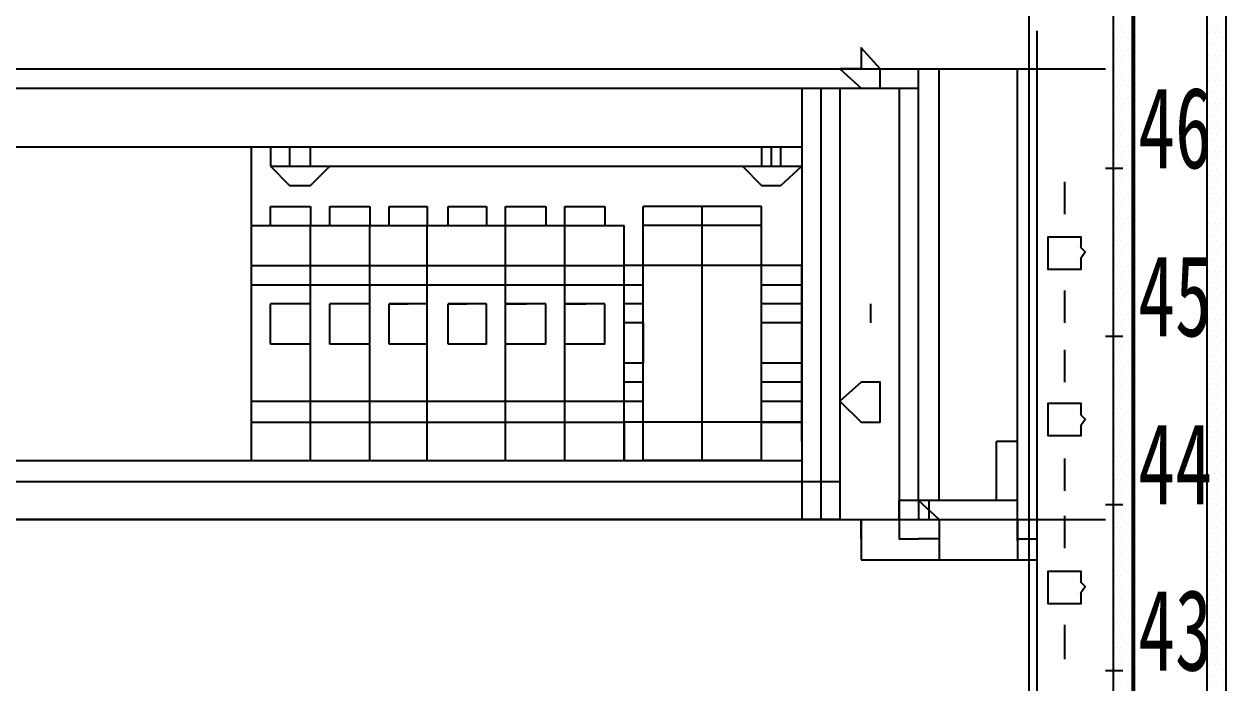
# Model space of a CAD drawing. Header units: metres. Extents: x 17 to 1264, y 17 to 859.
# Drawn here: x 403.9 to 494.5, y 673.7 to 723.4 of the extents above; entities that cross this region are included whole.
import ezdxf

# ---------------------------------------------------------------- set-up
doc = ezdxf.new("R2010")
doc.units = ezdxf.units.M
for name, color, linetype in [('LINES', 7, 'Continuous'), ('POLYLINES', 4, 'Continuous'), ('RECTS', 7, 'Continuous'), ('TEXTS', 3, 'Continuous')]:
    doc.layers.add(name, color=color, linetype=linetype)

msp = doc.modelspace()

# ---------------------------------------------------------------- linework, layer by layer
at = {"layer": 'LINES'}
for p, q in [((479.66, 144.86), (479.66, 740.16)), ((486.14, 723.17), (486.14, 723.17)), ((486.57, 723.17), (486.57, 723.17)), ((487.15, 723.17), (487.15, 723.17)), ((493.34, 723.17), (493.34, 723.17)), ((493.77, 723.17), (493.77, 723.17)), ((494.35, 723.17), (494.35, 723.17)), ((486.14, 722.3), (486.14, 722.3)), ((486.43, 722.74), (486.43, 722.74)), ((486.57, 722.3), (486.57, 722.3)), ((486.86, 722.74), (486.86, 722.74)), ((487.15, 722.3), (487.15, 722.3)), ((487.29, 722.74), (487.29, 722.74)), ((493.19, 722.74), (493.19, 722.74)), ((493.34, 722.3), (493.34, 722.3)), ((493.63, 722.74), (493.63, 722.74)), ((493.77, 722.3), (493.77, 722.3)), ((494.06, 722.74), (494.06, 722.74)), ((494.35, 722.3), (494.35, 722.3)), ((486.14, 721.44), (486.14, 721.44)), ((486.43, 721.87), (486.43, 721.87)), ((486.43, 721.01), (486.43, 721.01)), ((486.57, 721.44), (486.57, 721.44)), ((486.86, 721.87), (486.86, 721.87)), ((486.86, 721.01), (486.86, 721.01)), ((487.15, 721.44), (487.15, 721.44)), ((487.29, 721.87), (487.29, 721.87)), ((487.29, 721.01), (487.29, 721.01)), ((493.19, 721.87), (493.19, 721.87)), ((493.19, 721.01), (493.19, 721.01)), ((493.34, 721.44), (493.34, 721.44)), ((493.63, 721.87), (493.63, 721.87)), ((493.63, 721.01), (493.63, 721.01)), ((493.77, 721.44), (493.77, 721.44)), ((494.06, 721.87), (494.06, 721.87)), ((494.06, 721.01), (494.06, 721.01)), ((494.35, 721.44), (494.35, 721.44)), ((486.14, 720.58), (486.14, 720.58)), ((486.57, 720.58), (486.57, 720.58)), ((487.15, 720.58), (487.15, 720.58)), ((493.34, 720.58), (493.34, 720.58)), ((493.77, 720.58), (493.77, 720.58)), ((494.35, 720.58), (494.35, 720.58)), ((333.35, 720), (485.42, 720)), ((333.64, 720), (484.7, 720)), ((471.31, 687.46), (471.31, 720)), ((472.89, 687.46), (472.89, 720)), ((478.79, 684.43), (478.79, 720)), ((486.14, 719.57), (486.14, 719.57)), ((486.43, 720), (486.43, 720)), ((486.57, 719.57), (486.57, 719.57)), ((486.86, 720), (486.86, 720)), ((487.15, 719.57), (487.15, 719.57)), ((487.29, 720), (487.29, 720)), ((493.19, 720), (493.19, 720)), ((493.34, 719.57), (493.34, 719.57)), ((493.63, 720), (493.63, 720)), ((493.77, 719.57), (493.77, 719.57)), ((494.06, 720), (494.06, 720)), ((494.35, 719.57), (494.35, 719.57)), ((347.03, 718.56), (469.87, 718.56)), ((348.47, 718.56), (469.87, 718.56)), ((462.52, 718.56), (462.52, 686.02)), ((463.96, 718.56), (463.96, 686.02)), ((465.4, 718.56), (471.31, 718.56)), ((465.4, 718.56), (465.4, 686.02)), ((469.87, 718.56), (469.87, 686.02)), ((486.14, 718.7), (486.14, 718.7)), ((486.43, 719.14), (486.43, 719.14)), ((486.43, 718.27), (486.43, 718.27)), ((486.57, 718.7), (486.57, 718.7)), ((486.86, 719.14), (486.86, 719.14)), ((486.86, 718.27), (486.86, 718.27)), ((487.15, 718.7), (487.15, 718.7)), ((487.29, 719.14), (487.29, 719.14)), ((487.29, 718.27), (487.29, 718.27)), ((493.19, 719.14), (493.19, 719.14)), ((493.19, 718.27), (493.19, 718.27)), ((493.34, 718.7), (493.34, 718.7)), ((493.63, 719.14), (493.63, 719.14)), ((493.63, 718.27), (493.63, 718.27)), ((493.77, 718.7), (493.77, 718.7)), ((494.06, 719.14), (494.06, 719.14)), ((494.06, 718.27), (494.06, 718.27)), ((494.35, 718.7), (494.35, 718.7)), ((486.14, 717.84), (486.14, 717.84)), ((486.43, 717.41), (486.43, 717.41)), ((486.57, 717.84), (486.57, 717.84)), ((486.86, 717.41), (486.86, 717.41)), ((487.15, 717.84), (487.15, 717.84)), ((487.29, 717.41), (487.29, 717.41)), ((493.19, 717.41), (493.19, 717.41)), ((493.34, 717.84), (493.34, 717.84)), ((493.63, 717.41), (493.63, 717.41)), ((493.77, 717.84), (493.77, 717.84)), ((494.06, 717.41), (494.06, 717.41)), ((494.35, 717.84), (494.35, 717.84)), ((486.14, 716.98), (486.14, 716.98)), ((486.57, 716.98), (486.57, 716.98)), ((487.15, 716.98), (487.15, 716.98)), ((493.34, 716.98), (493.34, 716.98)), ((493.77, 716.98), (493.77, 716.98)), ((494.35, 716.98), (494.35, 716.98)), ((486.14, 715.97), (486.14, 715.97)), ((486.43, 716.4), (486.43, 716.4)), ((486.57, 715.97), (486.57, 715.97)), ((486.86, 716.4), (486.86, 716.4)), ((487.15, 715.97), (487.15, 715.97)), ((487.29, 716.4), (487.29, 716.4)), ((493.19, 716.4), (493.19, 716.4)), ((493.34, 715.97), (493.34, 715.97)), ((493.63, 716.4), (493.63, 716.4)), ((493.77, 715.97), (493.77, 715.97)), ((494.06, 716.4), (494.06, 716.4)), ((494.35, 715.97), (494.35, 715.97)), ((486.14, 715.1), (486.14, 715.1)), ((486.43, 715.54), (486.43, 715.54)), ((486.43, 714.67), (486.43, 714.67)), ((486.57, 715.1), (486.57, 715.1)), ((486.86, 715.54), (486.86, 715.54)), ((486.86, 714.67), (486.86, 714.67)), ((487.15, 715.1), (487.15, 715.1)), ((487.29, 715.54), (487.29, 715.54)), ((487.29, 714.67), (487.29, 714.67)), ((493.19, 715.54), (493.19, 715.54)), ((493.19, 714.67), (493.19, 714.67)), ((493.34, 715.1), (493.34, 715.1)), ((493.63, 715.54), (493.63, 715.54)), ((493.63, 714.67), (493.63, 714.67)), ((493.77, 715.1), (493.77, 715.1)), ((494.06, 715.54), (494.06, 715.54)), ((494.06, 714.67), (494.06, 714.67)), ((494.35, 715.1), (494.35, 715.1)), ((462.52, 714.1), (352.94, 714.1)), ((421.05, 690.48), (421.05, 714.1)), ((422.49, 714.1), (422.49, 712.66)), ((460.22, 714.1), (460.22, 712.66)), ((462.52, 714.1), (462.52, 712.66)), ((486.14, 714.24), (486.14, 714.24)), ((486.43, 713.81), (486.43, 713.81)), ((486.57, 714.24), (486.57, 714.24)), ((486.86, 713.81), (486.86, 713.81)), ((487.15, 714.24), (487.15, 714.24)), ((487.29, 713.81), (487.29, 713.81)), ((493.19, 713.81), (493.19, 713.81)), ((493.34, 714.24), (493.34, 714.24)), ((493.63, 713.81), (493.63, 713.81)), ((493.77, 714.24), (493.77, 714.24)), ((494.06, 713.81), (494.06, 713.81)), ((494.35, 714.24), (494.35, 714.24)), ((486.14, 713.38), (486.14, 713.38)), ((486.57, 713.38), (486.57, 713.38)), ((487.15, 713.38), (487.15, 713.38)), ((493.34, 713.38), (493.34, 713.38)), ((493.77, 713.38), (493.77, 713.38)), ((494.35, 713.38), (494.35, 713.38)), ((422.49, 712.66), (462.52, 712.66)), ((485.42, 712.51), (486.71, 712.51)), ((486.14, 712.37), (486.14, 712.37)), ((486.43, 712.8), (486.43, 712.8)), ((486.43, 711.94), (486.43, 711.94)), ((486.57, 712.37), (486.57, 712.37)), ((486.86, 712.8), (486.86, 712.8)), ((486.86, 711.94), (486.86, 711.94)), ((487.15, 712.37), (487.15, 712.37)), ((487.29, 712.8), (487.29, 712.8)), ((487.29, 711.94), (487.29, 711.94)), ((493.19, 712.8), (493.19, 712.8)), ((493.19, 711.94), (493.19, 711.94)), ((493.34, 712.37), (493.34, 712.37)), ((493.63, 712.8), (493.63, 712.8)), ((493.63, 711.94), (493.63, 711.94)), ((493.77, 712.37), (493.77, 712.37)), ((494.06, 712.8), (494.06, 712.8)), ((494.06, 711.94), (494.06, 711.94)), ((494.35, 712.37), (494.35, 712.37)), ((482.32, 711.5), (482.32, 709.06)), ((486.14, 711.5), (486.14, 711.5)), ((486.43, 711.07), (486.43, 711.07)), ((486.57, 711.5), (486.57, 711.5)), ((486.86, 711.07), (486.86, 711.07)), ((487.15, 711.5), (487.15, 711.5)), ((487.29, 711.07), (487.29, 711.07)), ((493.19, 711.07), (493.19, 711.07)), ((493.34, 711.5), (493.34, 711.5)), ((493.63, 711.07), (493.63, 711.07)), ((493.77, 711.5), (493.77, 711.5)), ((494.06, 711.07), (494.06, 711.07)), ((494.35, 711.5), (494.35, 711.5)), ((486.14, 710.64), (486.14, 710.64)), ((486.43, 710.21), (486.43, 710.21)), ((486.57, 710.64), (486.57, 710.64)), ((486.86, 710.21), (486.86, 710.21)), ((487.15, 710.64), (487.15, 710.64)), ((487.29, 710.21), (487.29, 710.21)), ((493.19, 710.21), (493.19, 710.21)), ((493.34, 710.64), (493.34, 710.64)), ((493.63, 710.21), (493.63, 710.21)), ((493.77, 710.64), (493.77, 710.64)), ((494.06, 710.21), (494.06, 710.21)), ((494.35, 710.64), (494.35, 710.64)), ((422.49, 709.63), (425.51, 709.63)), ((422.49, 709.63), (422.49, 709.63)), ((422.49, 708.19), (422.49, 709.63)), ((425.51, 709.63), (425.51, 709.63)), ((425.51, 709.63), (425.51, 708.19)), ((426.95, 709.63), (429.98, 709.63)), ((426.95, 709.63), (426.95, 709.63)), ((426.95, 708.19), (426.95, 709.63)), ((429.98, 709.63), (429.98, 709.63)), ((429.98, 709.63), (429.98, 708.19)), ((431.42, 709.63), (431.42, 709.63)), ((431.42, 708.19), (431.42, 709.63)), ((431.42, 709.63), (434.3, 709.63)), ((434.3, 709.63), (434.3, 709.63)), ((434.3, 709.63), (434.3, 708.19)), ((435.88, 709.63), (435.88, 709.63)), ((435.88, 708.19), (435.88, 709.63)), ((435.88, 709.63), (438.76, 709.63)), ((438.76, 709.63), (438.76, 709.63)), ((438.76, 709.63), (438.76, 708.19)), ((440.2, 709.63), (443.23, 709.63)), ((440.2, 709.63), (440.2, 709.63)), ((440.2, 708.19), (440.2, 709.63)), ((443.23, 709.63), (443.23, 709.63)), ((443.23, 709.63), (443.23, 708.19)), ((444.67, 709.63), (444.67, 709.63)), ((444.67, 708.19), (444.67, 709.63)), ((444.67, 709.63), (447.69, 709.63)), ((447.69, 709.63), (447.69, 709.63)), ((447.69, 709.63), (447.69, 708.19)), ((459.5, 709.63), (450.57, 709.63)), ((450.57, 690.48), (450.57, 709.63)), ((455.03, 690.48), (455.03, 709.63)), ((459.5, 690.48), (459.5, 709.63)), ((486.14, 709.78), (486.14, 709.78)), ((486.57, 709.78), (486.57, 709.78)), ((487.15, 709.78), (487.15, 709.78)), ((493.34, 709.78), (493.34, 709.78)), ((493.77, 709.78), (493.77, 709.78)), ((494.35, 709.78), (494.35, 709.78)), ((486.14, 708.77), (486.14, 708.77)), ((486.43, 709.2), (486.43, 709.2)), ((486.43, 708.34), (486.43, 708.34)), ((486.57, 708.77), (486.57, 708.77)), ((486.86, 709.2), (486.86, 709.2)), ((486.86, 708.34), (486.86, 708.34)), ((487.15, 708.77), (487.15, 708.77)), ((487.29, 709.2), (487.29, 709.2)), ((487.29, 708.34), (487.29, 708.34)), ((493.19, 709.2), (493.19, 709.2)), ((493.19, 708.34), (493.19, 708.34)), ((493.34, 708.77), (493.34, 708.77)), ((493.63, 709.2), (493.63, 709.2)), ((493.63, 708.34), (493.63, 708.34)), ((493.77, 708.77), (493.77, 708.77)), ((494.06, 709.2), (494.06, 709.2)), ((494.06, 708.34), (494.06, 708.34)), ((494.35, 708.77), (494.35, 708.77)), ((421.05, 708.19), (449.13, 708.19)), ((425.51, 690.48), (425.51, 708.19)), ((429.98, 690.48), (429.98, 708.19)), ((434.3, 690.48), (434.3, 708.19)), ((440.2, 690.48), (440.2, 708.19)), ((444.67, 690.48), (444.67, 708.19)), ((449.13, 690.48), (449.13, 708.19)), ((459.5, 708.19), (450.57, 708.19)), ((486.14, 707.9), (486.14, 707.9)), ((486.43, 707.47), (486.43, 707.47)), ((486.57, 707.9), (486.57, 707.9)), ((486.86, 707.47), (486.86, 707.47)), ((487.15, 707.9), (487.15, 707.9)), ((487.29, 707.47), (487.29, 707.47)), ((493.19, 707.47), (493.19, 707.47)), ((493.34, 707.9), (493.34, 707.9)), ((493.63, 707.47), (493.63, 707.47)), ((493.77, 707.9), (493.77, 707.9)), ((494.06, 707.47), (494.06, 707.47)), ((494.35, 707.9), (494.35, 707.9)), ((486.14, 707.04), (486.14, 707.04)), ((486.43, 706.61), (486.43, 706.61)), ((486.57, 707.04), (486.57, 707.04)), ((486.86, 706.61), (486.86, 706.61)), ((487.15, 707.04), (487.15, 707.04)), ((487.29, 706.61), (487.29, 706.61)), ((493.19, 706.61), (493.19, 706.61)), ((493.34, 707.04), (493.34, 707.04)), ((493.63, 706.61), (493.63, 706.61)), ((493.77, 707.04), (493.77, 707.04)), ((494.06, 706.61), (494.06, 706.61)), ((494.35, 707.04), (494.35, 707.04)), ((486.14, 706.18), (486.14, 706.18)), ((486.43, 705.6), (486.43, 705.6)), ((486.57, 706.18), (486.57, 706.18)), ((486.86, 705.6), (486.86, 705.6)), ((487.15, 706.18), (487.15, 706.18)), ((487.29, 705.6), (487.29, 705.6)), ((493.19, 705.6), (493.19, 705.6)), ((493.34, 706.18), (493.34, 706.18)), ((493.63, 705.6), (493.63, 705.6)), ((493.77, 706.18), (493.77, 706.18)), ((494.06, 705.6), (494.06, 705.6)), ((494.35, 706.18), (494.35, 706.18)), ((421.05, 705.17), (449.13, 705.17)), ((450.57, 705.17), (449.13, 705.17)), ((459.5, 705.17), (450.57, 705.17)), ((462.52, 705.17), (459.5, 705.17)), ((462.52, 693.36), (462.52, 705.17)), ((486.14, 705.17), (486.14, 705.17)), ((486.43, 704.74), (486.43, 704.74)), ((486.57, 705.17), (486.57, 705.17)), ((486.86, 704.74), (486.86, 704.74)), ((487.15, 705.17), (487.15, 705.17)), ((487.29, 704.74), (487.29, 704.74)), ((493.19, 704.74), (493.19, 704.74)), ((493.34, 705.17), (493.34, 705.17)), ((493.63, 704.74), (493.63, 704.74)), ((493.77, 705.17), (493.77, 705.17)), ((494.06, 704.74), (494.06, 704.74)), ((494.35, 705.17), (494.35, 705.17)), ((486.14, 704.3), (486.14, 704.3)), ((486.43, 703.87), (486.43, 703.87)), ((486.57, 704.3), (486.57, 704.3)), ((486.86, 703.87), (486.86, 703.87)), ((487.15, 704.3), (487.15, 704.3)), ((487.29, 703.87), (487.29, 703.87)), ((493.19, 703.87), (493.19, 703.87)), ((493.34, 704.3), (493.34, 704.3)), ((493.63, 703.87), (493.63, 703.87)), ((493.77, 704.3), (493.77, 704.3)), ((494.06, 703.87), (494.06, 703.87)), ((494.35, 704.3), (494.35, 704.3)), ((421.05, 703.73), (449.13, 703.73)), ((449.13, 703.73), (450.57, 703.73)), ((459.5, 703.73), (462.52, 703.73)), ((462.52, 703.73), (462.52, 703.73)), ((478.79, 688.9), (478.79, 703.73)), ((478.79, 703.73), (478.79, 703.73)), ((482.32, 703.3), (482.32, 700.85)), ((486.14, 703.44), (486.14, 703.44)), ((486.43, 703.01), (486.43, 703.01)), ((486.57, 703.44), (486.57, 703.44)), ((486.86, 703.01), (486.86, 703.01)), ((487.15, 703.44), (487.15, 703.44)), ((487.29, 703.01), (487.29, 703.01)), ((493.19, 703.01), (493.19, 703.01)), ((493.34, 703.44), (493.34, 703.44)), ((493.63, 703.01), (493.63, 703.01)), ((493.77, 703.44), (493.77, 703.44)), ((494.06, 703.01), (494.06, 703.01)), ((494.35, 703.44), (494.35, 703.44)), ((425.51, 702.29), (422.49, 702.29)), ((423.93, 702.29), (422.49, 702.29)), ((422.49, 702.29), (422.49, 702.29)), ((422.49, 699.26), (422.49, 702.29)), ((423.93, 702.29), (423.93, 702.29)), ((425.51, 702.29), (423.93, 702.29)), ((425.51, 699.26), (425.51, 702.29)), ((425.51, 702.29), (425.51, 702.29)), ((426.95, 702.29), (426.95, 702.29)), ((426.95, 699.26), (426.95, 702.29)), ((429.98, 702.29), (426.95, 702.29)), ((428.39, 702.29), (426.95, 702.29)), ((428.39, 702.29), (428.39, 702.29)), ((429.98, 702.29), (428.39, 702.29)), ((429.98, 702.29), (429.98, 702.29)), ((429.98, 699.26), (429.98, 702.29)), ((431.42, 702.29), (432.86, 702.29)), ((431.42, 699.26), (431.42, 702.29)), ((431.42, 702.29), (431.42, 702.29)), ((434.3, 702.29), (431.42, 702.29)), ((432.86, 702.29), (432.86, 702.29)), ((434.3, 702.29), (432.86, 702.29)), ((434.3, 699.26), (434.3, 702.29)), ((434.3, 702.29), (434.3, 702.29)), ((435.88, 702.29), (435.88, 702.29)), ((435.88, 699.26), (435.88, 702.29)), ((435.88, 702.29), (437.32, 702.29)), ((438.76, 702.29), (435.88, 702.29)), ((437.32, 702.29), (437.32, 702.29)), ((438.76, 702.29), (437.32, 702.29)), ((438.76, 699.26), (438.76, 702.29)), ((438.76, 702.29), (438.76, 702.29)), ((443.23, 702.29), (440.2, 702.29)), ((440.2, 702.29), (441.79, 702.29)), ((440.2, 699.26), (440.2, 702.29)), ((440.2, 702.29), (440.2, 702.29)), ((443.23, 702.29), (441.79, 702.29)), ((441.79, 702.29), (441.79, 702.29)), ((443.23, 699.26), (443.23, 702.29)), ((443.23, 702.29), (443.23, 702.29)), ((444.67, 702.29), (446.25, 702.29)), ((444.67, 699.26), (444.67, 702.29)), ((444.67, 702.29), (444.67, 702.29)), ((447.69, 702.29), (444.67, 702.29)), ((446.25, 702.29), (446.25, 702.29)), ((447.69, 702.29), (446.25, 702.29)), ((447.69, 702.29), (447.69, 702.29)), ((447.69, 699.26), (447.69, 702.29)), ((450.57, 702.29), (449.13, 702.29)), ((462.52, 702.29), (459.5, 702.29)), ((462.52, 702.29), (462.52, 702.29)), ((467.71, 702.29), (467.71, 700.85)), ((486.14, 702.58), (486.14, 702.58)), ((486.43, 702), (486.43, 702)), ((486.57, 702.58), (486.57, 702.58)), ((486.86, 702), (486.86, 702)), ((487.15, 702.58), (487.15, 702.58)), ((487.29, 702), (487.29, 702)), ((493.19, 702), (493.19, 702)), ((493.34, 702.58), (493.34, 702.58)), ((493.63, 702), (493.63, 702)), ((493.77, 702.58), (493.77, 702.58)), ((494.06, 702), (494.06, 702)), ((494.35, 702.58), (494.35, 702.58)), ((486.14, 701.57), (486.14, 701.57)), ((486.43, 701.14), (486.43, 701.14)), ((486.57, 701.57), (486.57, 701.57)), ((486.86, 701.14), (486.86, 701.14)), ((487.15, 701.57), (487.15, 701.57)), ((487.29, 701.14), (487.29, 701.14)), ((493.19, 701.14), (493.19, 701.14)), ((493.34, 701.57), (493.34, 701.57)), ((493.63, 701.14), (493.63, 701.14)), ((493.77, 701.57), (493.77, 701.57)), ((494.06, 701.14), (494.06, 701.14)), ((494.35, 701.57), (494.35, 701.57)), ((450.57, 700.85), (449.13, 700.85)), ((450.57, 700.85), (450.57, 697.82)), ((462.52, 700.85), (459.5, 700.85)), ((462.52, 700.85), (462.52, 697.82)), ((486.14, 700.7), (486.14, 700.7)), ((486.43, 700.27), (486.43, 700.27)), ((486.57, 700.7), (486.57, 700.7)), ((486.86, 700.27), (486.86, 700.27)), ((487.15, 700.7), (487.15, 700.7)), ((487.29, 700.27), (487.29, 700.27)), ((493.19, 700.27), (493.19, 700.27)), ((493.34, 700.7), (493.34, 700.7)), ((493.63, 700.27), (493.63, 700.27)), ((493.77, 700.7), (493.77, 700.7)), ((494.06, 700.27), (494.06, 700.27)), ((494.35, 700.7), (494.35, 700.7)), ((425.51, 699.26), (422.49, 699.26)), ((422.49, 699.26), (422.49, 699.26)), ((425.51, 699.26), (425.51, 699.26)), ((429.98, 699.26), (426.95, 699.26)), ((426.95, 699.26), (426.95, 699.26)), ((429.98, 699.26), (429.98, 699.26)), ((434.3, 699.26), (431.42, 699.26)), ((431.42, 699.26), (431.42, 699.26)), ((434.3, 699.26), (434.3, 699.26)), ((438.76, 699.26), (435.88, 699.26)), ((438.76, 699.26), (438.76, 699.26)), ((443.23, 699.26), (440.2, 699.26)), ((440.2, 699.26), (440.2, 699.26)), ((443.23, 699.26), (443.23, 699.26)), ((447.69, 699.26), (444.67, 699.26)), ((444.67, 699.26), (444.67, 699.26)), ((450.57, 699.26), (450.57, 699.26)), ((462.52, 699.26), (462.52, 699.26)), ((485.42, 699.84), (486.71, 699.84)), ((486.14, 699.84), (486.14, 699.84)), ((486.43, 699.41), (486.43, 699.41)), ((486.57, 699.84), (486.57, 699.84)), ((486.86, 699.41), (486.86, 699.41)), ((487.15, 699.84), (487.15, 699.84)), ((487.29, 699.41), (487.29, 699.41)), ((493.19, 699.41), (493.19, 699.41)), ((493.34, 699.84), (493.34, 699.84)), ((493.63, 699.41), (493.63, 699.41)), ((493.77, 699.84), (493.77, 699.84)), ((494.06, 699.41), (494.06, 699.41)), ((494.35, 699.84), (494.35, 699.84)), ((482.32, 698.83), (482.32, 696.38)), ((486.14, 698.98), (486.14, 698.98)), ((486.43, 698.4), (486.43, 698.4)), ((486.57, 698.98), (486.57, 698.98)), ((486.86, 698.4), (486.86, 698.4)), ((487.15, 698.98), (487.15, 698.98)), ((487.29, 698.4), (487.29, 698.4)), ((493.19, 698.4), (493.19, 698.4)), ((493.34, 698.98), (493.34, 698.98)), ((493.63, 698.4), (493.63, 698.4)), ((493.77, 698.98), (493.77, 698.98)), ((494.06, 698.4), (494.06, 698.4)), ((494.35, 698.98), (494.35, 698.98)), ((450.57, 697.82), (449.13, 697.82)), ((462.52, 697.82), (459.5, 697.82)), ((486.14, 697.97), (486.14, 697.97)), ((486.43, 697.54), (486.43, 697.54)), ((486.57, 697.97), (486.57, 697.97)), ((486.86, 697.54), (486.86, 697.54)), ((487.15, 697.97), (487.15, 697.97)), ((487.29, 697.54), (487.29, 697.54)), ((493.19, 697.54), (493.19, 697.54)), ((493.34, 697.97), (493.34, 697.97)), ((493.63, 697.54), (493.63, 697.54)), ((493.77, 697.97), (493.77, 697.97)), ((494.06, 697.54), (494.06, 697.54)), ((494.35, 697.97), (494.35, 697.97)), ((486.14, 697.1), (486.14, 697.1)), ((486.43, 696.67), (486.43, 696.67)), ((486.57, 697.1), (486.57, 697.1)), ((486.86, 696.67), (486.86, 696.67)), ((487.15, 697.1), (487.15, 697.1)), ((487.29, 696.67), (487.29, 696.67)), ((493.19, 696.67), (493.19, 696.67)), ((493.34, 697.1), (493.34, 697.1)), ((493.63, 696.67), (493.63, 696.67)), ((493.77, 697.1), (493.77, 697.1)), ((494.06, 696.67), (494.06, 696.67)), ((494.35, 697.1), (494.35, 697.1)), ((450.57, 696.38), (449.13, 696.38)), ((462.52, 696.38), (459.5, 696.38)), ((462.52, 696.38), (462.52, 696.38)), ((486.14, 696.24), (486.14, 696.24)), ((486.43, 695.81), (486.43, 695.81)), ((486.57, 696.24), (486.57, 696.24)), ((486.86, 695.81), (486.86, 695.81)), ((487.15, 696.24), (487.15, 696.24)), ((487.29, 695.81), (487.29, 695.81)), ((493.19, 695.81), (493.19, 695.81)), ((493.34, 696.24), (493.34, 696.24)), ((493.63, 695.81), (493.63, 695.81)), ((493.77, 696.24), (493.77, 696.24)), ((494.06, 695.81), (494.06, 695.81)), ((494.35, 696.24), (494.35, 696.24)), ((421.05, 694.94), (449.13, 694.94)), ((449.13, 694.94), (450.57, 694.94)), ((459.5, 694.94), (462.52, 694.94)), ((462.52, 694.94), (462.52, 694.94)), ((486.14, 695.38), (486.14, 695.38)), ((486.43, 694.8), (486.43, 694.8)), ((486.57, 695.38), (486.57, 695.38)), ((486.86, 694.8), (486.86, 694.8)), ((487.15, 695.38), (487.15, 695.38)), ((487.29, 694.8), (487.29, 694.8)), ((493.19, 694.8), (493.19, 694.8)), ((493.34, 695.38), (493.34, 695.38)), ((493.63, 694.8), (493.63, 694.8)), ((493.77, 695.38), (493.77, 695.38)), ((494.06, 694.8), (494.06, 694.8)), ((494.35, 695.38), (494.35, 695.38)), ((486.14, 694.37), (486.14, 694.37)), ((486.43, 693.94), (486.43, 693.94)), ((486.57, 694.37), (486.57, 694.37)), ((486.86, 693.94), (486.86, 693.94)), ((487.15, 694.37), (487.15, 694.37)), ((487.29, 693.94), (487.29, 693.94)), ((493.19, 693.94), (493.19, 693.94)), ((493.34, 694.37), (493.34, 694.37)), ((493.63, 693.94), (493.63, 693.94)), ((493.77, 694.37), (493.77, 694.37)), ((494.06, 693.94), (494.06, 693.94)), ((494.35, 694.37), (494.35, 694.37)), ((421.05, 693.36), (449.13, 693.36)), ((449.13, 693.36), (449.13, 693.36)), ((449.13, 693.36), (449.13, 690.48)), ((450.57, 693.36), (449.13, 693.36)), ((459.5, 693.36), (450.57, 693.36)), ((450.57, 690.48), (450.57, 693.36)), ((450.57, 693.36), (450.57, 693.36)), ((462.52, 693.36), (459.5, 693.36)), ((462.52, 691.92), (462.52, 693.36)), ((462.52, 693.36), (462.52, 693.36)), ((486.14, 693.5), (486.14, 693.5)), ((486.43, 693.07), (486.43, 693.07)), ((486.57, 693.5), (486.57, 693.5)), ((486.86, 693.07), (486.86, 693.07)), ((487.15, 693.5), (487.15, 693.5)), ((487.29, 693.07), (487.29, 693.07)), ((493.19, 693.07), (493.19, 693.07)), ((493.34, 693.5), (493.34, 693.5)), ((493.63, 693.07), (493.63, 693.07)), ((493.77, 693.5), (493.77, 693.5)), ((494.06, 693.07), (494.06, 693.07)), ((494.35, 693.5), (494.35, 693.5)), ((486.14, 692.64), (486.14, 692.64)), ((486.43, 692.21), (486.43, 692.21)), ((486.57, 692.64), (486.57, 692.64)), ((486.86, 692.21), (486.86, 692.21)), ((487.15, 692.64), (487.15, 692.64)), ((487.29, 692.21), (487.29, 692.21)), ((493.19, 692.21), (493.19, 692.21)), ((493.34, 692.64), (493.34, 692.64)), ((493.63, 692.21), (493.63, 692.21)), ((493.77, 692.64), (493.77, 692.64)), ((494.06, 692.21), (494.06, 692.21)), ((494.35, 692.64), (494.35, 692.64)), ((462.52, 691.92), (462.52, 691.92)), ((477.21, 687.46), (477.21, 691.92)), ((478.79, 691.92), (477.21, 691.92)), ((486.14, 691.78), (486.14, 691.78)), ((486.43, 691.2), (486.43, 691.2)), ((486.57, 691.78), (486.57, 691.78)), ((486.86, 691.2), (486.86, 691.2)), ((487.15, 691.78), (487.15, 691.78)), ((487.29, 691.2), (487.29, 691.2)), ((493.19, 691.2), (493.19, 691.2)), ((493.34, 691.78), (493.34, 691.78)), ((493.63, 691.2), (493.63, 691.2)), ((493.77, 691.78), (493.77, 691.78)), ((494.06, 691.2), (494.06, 691.2)), ((494.35, 691.78), (494.35, 691.78)), ((352.94, 690.48), (462.52, 690.48)), ((421.05, 690.48), (449.13, 690.48)), ((459.5, 690.48), (450.57, 690.48)), ((482.32, 690.62), (482.32, 688.18)), ((486.14, 690.77), (486.14, 690.77)), ((486.43, 690.34), (486.43, 690.34)), ((486.57, 690.77), (486.57, 690.77)), ((486.86, 690.34), (486.86, 690.34)), ((487.15, 690.77), (487.15, 690.77)), ((487.29, 690.34), (487.29, 690.34)), ((493.19, 690.34), (493.19, 690.34)), ((493.34, 690.77), (493.34, 690.77)), ((493.63, 690.34), (493.63, 690.34)), ((493.77, 690.77), (493.77, 690.77)), ((494.06, 690.34), (494.06, 690.34)), ((494.35, 690.77), (494.35, 690.77)), ((486.14, 689.9), (486.14, 689.9)), ((486.43, 689.47), (486.43, 689.47)), ((486.57, 689.9), (486.57, 689.9)), ((486.86, 689.47), (486.86, 689.47)), ((487.15, 689.9), (487.15, 689.9)), ((487.29, 689.47), (487.29, 689.47)), ((493.19, 689.47), (493.19, 689.47)), ((493.34, 689.9), (493.34, 689.9)), ((493.63, 689.47), (493.63, 689.47)), ((493.77, 689.9), (493.77, 689.9)), ((494.06, 689.47), (494.06, 689.47)), ((494.35, 689.9), (494.35, 689.9)), ((351.5, 688.9), (465.4, 688.9)), ((478.79, 688.9), (478.79, 688.9)), ((486.14, 689.04), (486.14, 689.04)), ((486.43, 688.61), (486.43, 688.61)), ((486.57, 689.04), (486.57, 689.04)), ((486.86, 688.61), (486.86, 688.61)), ((487.15, 689.04), (487.15, 689.04)), ((487.29, 688.61), (487.29, 688.61)), ((493.19, 688.61), (493.19, 688.61)), ((493.34, 689.04), (493.34, 689.04)), ((493.63, 688.61), (493.63, 688.61)), ((493.77, 689.04), (493.77, 689.04)), ((494.06, 688.61), (494.06, 688.61)), ((494.35, 689.04), (494.35, 689.04)), ((486.14, 688.18), (486.14, 688.18)), ((486.43, 687.6), (486.43, 687.6)), ((486.57, 688.18), (486.57, 688.18)), ((486.86, 687.6), (486.86, 687.6)), ((487.15, 688.18), (487.15, 688.18)), ((487.29, 687.6), (487.29, 687.6)), ((493.19, 687.6), (493.19, 687.6)), ((493.34, 688.18), (493.34, 688.18)), ((493.63, 687.6), (493.63, 687.6)), ((493.77, 688.18), (493.77, 688.18)), ((494.06, 687.6), (494.06, 687.6)), ((494.35, 688.18), (494.35, 688.18)), ((471.31, 687.46), (469.87, 687.46)), ((469.87, 686.02), (469.87, 687.46)), ((478.79, 687.46), (471.31, 687.46)), ((472.1, 687.46), (472.1, 686.02)), ((485.42, 687.17), (486.71, 687.17)), ((486.14, 687.17), (486.14, 687.17)), ((486.43, 686.74), (486.43, 686.74)), ((486.57, 687.17), (486.57, 687.17)), ((486.86, 686.74), (486.86, 686.74)), ((487.15, 687.17), (487.15, 687.17)), ((487.29, 686.74), (487.29, 686.74)), ((493.19, 686.74), (493.19, 686.74)), ((493.34, 687.17), (493.34, 687.17)), ((493.63, 686.74), (493.63, 686.74)), ((493.77, 687.17), (493.77, 687.17)), ((494.06, 686.74), (494.06, 686.74)), ((494.35, 687.17), (494.35, 687.17)), ((347.03, 686.02), (469.87, 686.02)), ((463.96, 686.02), (352.94, 686.02)), ((459.5, 686.02), (485.42, 686.02)), ((459.5, 686.02), (466.99, 686.02)), ((459.5, 686.02), (459.5, 686.02)), ((465.4, 686.02), (463.96, 686.02)), ((466.99, 684.58), (466.99, 686.02)), ((466.99, 686.02), (466.99, 682.99)), ((472.89, 686.02), (472.89, 682.99)), ((478.79, 686.02), (478.79, 682.99)), ((482.32, 686.3), (482.32, 683.86)), ((486.14, 686.3), (486.14, 686.3)), ((486.43, 685.87), (486.43, 685.87)), ((486.57, 686.3), (486.57, 686.3)), ((486.86, 685.87), (486.86, 685.87)), ((487.15, 686.3), (487.15, 686.3)), ((487.29, 685.87), (487.29, 685.87)), ((493.19, 685.87), (493.19, 685.87)), ((493.34, 686.3), (493.34, 686.3)), ((493.63, 685.87), (493.63, 685.87)), ((493.77, 686.3), (493.77, 686.3)), ((494.06, 685.87), (494.06, 685.87)), ((494.35, 686.3), (494.35, 686.3)), ((486.14, 685.44), (486.14, 685.44)), ((486.43, 685.01), (486.43, 685.01)), ((486.57, 685.44), (486.57, 685.44)), ((486.86, 685.01), (486.86, 685.01)), ((487.15, 685.44), (487.15, 685.44)), ((487.29, 685.01), (487.29, 685.01)), ((493.19, 685.01), (493.19, 685.01)), ((493.34, 685.44), (493.34, 685.44)), ((493.63, 685.01), (493.63, 685.01)), ((493.77, 685.44), (493.77, 685.44)), ((494.06, 685.01), (494.06, 685.01)), ((494.35, 685.44), (494.35, 685.44)), ((471.31, 684.58), (471.31, 684.58)), ((472.89, 684.58), (471.31, 684.58)), ((472.89, 684.58), (472.89, 684.58)), ((478.79, 684.58), (480.23, 684.58)), ((480.23, 684.58), (480.23, 682.99)), ((486.14, 684.58), (486.14, 684.58)), ((486.43, 684), (486.43, 684)), ((486.57, 684.58), (486.57, 684.58)), ((486.86, 684), (486.86, 684)), ((487.15, 684.58), (487.15, 684.58)), ((487.29, 684), (487.29, 684)), ((493.19, 684), (493.19, 684)), ((493.34, 684.58), (493.34, 684.58)), ((493.63, 684), (493.63, 684)), ((493.77, 684.58), (493.77, 684.58)), ((494.06, 684), (494.06, 684)), ((494.35, 684.58), (494.35, 684.58)), ((466.99, 682.99), (478.79, 682.99)), ((466.99, 682.99), (466.99, 682.99)), ((478.79, 682.99), (480.23, 682.99)), ((486.14, 683.57), (486.14, 683.57)), ((486.43, 683.14), (486.43, 683.14)), ((486.57, 683.57), (486.57, 683.57)), ((486.86, 683.14), (486.86, 683.14)), ((487.15, 683.57), (487.15, 683.57)), ((487.29, 683.14), (487.29, 683.14)), ((493.19, 683.14), (493.19, 683.14)), ((493.34, 683.57), (493.34, 683.57)), ((493.63, 683.14), (493.63, 683.14)), ((493.77, 683.57), (493.77, 683.57)), ((494.06, 683.14), (494.06, 683.14)), ((494.35, 683.57), (494.35, 683.57)), ((486.14, 682.7), (486.14, 682.7)), ((486.43, 682.27), (486.43, 682.27)), ((486.57, 682.7), (486.57, 682.7)), ((486.86, 682.27), (486.86, 682.27)), ((487.15, 682.7), (487.15, 682.7)), ((487.29, 682.27), (487.29, 682.27)), ((493.19, 682.27), (493.19, 682.27)), ((493.34, 682.7), (493.34, 682.7)), ((493.63, 682.27), (493.63, 682.27)), ((493.77, 682.7), (493.77, 682.7)), ((494.06, 682.27), (494.06, 682.27)), ((494.35, 682.7), (494.35, 682.7)), ((486.14, 681.84), (486.14, 681.84)), ((486.43, 681.41), (486.43, 681.41)), ((486.57, 681.84), (486.57, 681.84)), ((486.86, 681.41), (486.86, 681.41)), ((487.15, 681.84), (487.15, 681.84)), ((487.29, 681.41), (487.29, 681.41)), ((493.19, 681.41), (493.19, 681.41)), ((493.34, 681.84), (493.34, 681.84)), ((493.63, 681.41), (493.63, 681.41)), ((493.77, 681.84), (493.77, 681.84)), ((494.06, 681.41), (494.06, 681.41)), ((494.35, 681.84), (494.35, 681.84)), ((486.14, 680.98), (486.14, 680.98)), ((486.43, 680.4), (486.43, 680.4)), ((486.57, 680.98), (486.57, 680.98)), ((486.86, 680.4), (486.86, 680.4)), ((487.15, 680.98), (487.15, 680.98)), ((487.29, 680.4), (487.29, 680.4)), ((493.19, 680.4), (493.19, 680.4)), ((493.34, 680.98), (493.34, 680.98)), ((493.63, 680.4), (493.63, 680.4)), ((493.77, 680.98), (493.77, 680.98)), ((494.06, 680.4), (494.06, 680.4)), ((494.35, 680.98), (494.35, 680.98)), ((486.14, 679.97), (486.14, 679.97)), ((486.43, 679.54), (486.43, 679.54)), ((486.57, 679.97), (486.57, 679.97)), ((486.86, 679.54), (486.86, 679.54)), ((487.15, 679.97), (487.15, 679.97)), ((487.29, 679.54), (487.29, 679.54)), ((493.19, 679.54), (493.19, 679.54)), ((493.34, 679.97), (493.34, 679.97)), ((493.63, 679.54), (493.63, 679.54)), ((493.77, 679.97), (493.77, 679.97)), ((494.06, 679.54), (494.06, 679.54)), ((494.35, 679.97), (494.35, 679.97)), ((486.14, 679.1), (486.14, 679.1)), ((486.43, 678.67), (486.43, 678.67)), ((486.57, 679.1), (486.57, 679.1)), ((486.86, 678.67), (486.86, 678.67)), ((487.15, 679.1), (487.15, 679.1)), ((487.29, 678.67), (487.29, 678.67)), ((493.19, 678.67), (493.19, 678.67)), ((493.34, 679.1), (493.34, 679.1)), ((493.63, 678.67), (493.63, 678.67)), ((493.77, 679.1), (493.77, 679.1)), ((494.06, 678.67), (494.06, 678.67)), ((494.35, 679.1), (494.35, 679.1)), ((482.32, 678.1), (482.32, 675.5)), ((486.14, 678.24), (486.14, 678.24)), ((486.43, 677.81), (486.43, 677.81)), ((486.57, 678.24), (486.57, 678.24)), ((486.86, 677.81), (486.86, 677.81)), ((487.15, 678.24), (487.15, 678.24)), ((487.29, 677.81), (487.29, 677.81)), ((493.19, 677.81), (493.19, 677.81)), ((493.34, 678.24), (493.34, 678.24)), ((493.63, 677.81), (493.63, 677.81)), ((493.77, 678.24), (493.77, 678.24)), ((494.06, 677.81), (494.06, 677.81)), ((494.35, 678.24), (494.35, 678.24)), ((486.14, 677.38), (486.14, 677.38)), ((486.43, 676.8), (486.43, 676.8)), ((486.57, 677.38), (486.57, 677.38)), ((486.86, 676.8), (486.86, 676.8)), ((487.15, 677.38), (487.15, 677.38)), ((487.29, 676.8), (487.29, 676.8)), ((493.19, 676.8), (493.19, 676.8)), ((493.34, 677.38), (493.34, 677.38)), ((493.63, 676.8), (493.63, 676.8)), ((493.77, 677.38), (493.77, 677.38)), ((494.06, 676.8), (494.06, 676.8)), ((494.35, 677.38), (494.35, 677.38)), ((486.14, 676.37), (486.14, 676.37)), ((486.43, 675.94), (486.43, 675.94)), ((486.57, 676.37), (486.57, 676.37)), ((486.86, 675.94), (486.86, 675.94)), ((487.15, 676.37), (487.15, 676.37)), ((487.29, 675.94), (487.29, 675.94)), ((493.19, 675.94), (493.19, 675.94)), ((493.34, 676.37), (493.34, 676.37)), ((493.63, 675.94), (493.63, 675.94)), ((493.77, 676.37), (493.77, 676.37)), ((494.06, 675.94), (494.06, 675.94)), ((494.35, 676.37), (494.35, 676.37)), ((486.14, 675.5), (486.14, 675.5)), ((486.43, 675.07), (486.43, 675.07)), ((486.57, 675.5), (486.57, 675.5)), ((486.86, 675.07), (486.86, 675.07)), ((487.15, 675.5), (487.15, 675.5)), ((487.29, 675.07), (487.29, 675.07)), ((493.19, 675.07), (493.19, 675.07)), ((493.34, 675.5), (493.34, 675.5)), ((493.63, 675.07), (493.63, 675.07)), ((493.77, 675.5), (493.77, 675.5)), ((494.06, 675.07), (494.06, 675.07)), ((494.35, 675.5), (494.35, 675.5)), ((485.42, 674.64), (486.71, 674.64)), ((486.14, 674.64), (486.14, 674.64)), ((486.43, 674.21), (486.43, 674.21)), ((486.57, 674.64), (486.57, 674.64)), ((486.86, 674.21), (486.86, 674.21)), ((487.15, 674.64), (487.15, 674.64)), ((487.29, 674.21), (487.29, 674.21)), ((493.19, 674.21), (493.19, 674.21)), ((493.34, 674.64), (493.34, 674.64)), ((493.63, 674.21), (493.63, 674.21)), ((493.77, 674.64), (493.77, 674.64)), ((494.06, 674.21), (494.06, 674.21)), ((494.35, 674.64), (494.35, 674.64)), ((486.14, 673.78), (486.14, 673.78)), ((486.57, 673.78), (486.57, 673.78)), ((487.15, 673.78), (487.15, 673.78)), ((493.34, 673.78), (493.34, 673.78)), ((493.77, 673.78), (493.77, 673.78)), ((494.35, 673.78), (494.35, 673.78))]:
    msp.add_line(p, q, dxfattribs=at)
at = {"layer": 'POLYLINES'}
for points in [[(487.58, 741.74), (487.58, 598.18), (487.58, 144.86)], [(487.58, 741.74), (487.58, 598.18), (487.58, 144.86)], [(480.23, 722.88), (480.23, 583.92), (480.23, 144.86)], [(468.43, 720), (466.99, 721.58), (466.99, 720), (465.4, 720), (466.99, 718.56), (468.43, 718.56), (468.43, 720)], [(423.93, 714.1), (423.93, 712.66), (425.51, 712.66), (425.51, 714.1)], [(423.93, 714.1), (423.93, 712.66), (425.51, 712.66), (425.51, 714.1)], [(459.5, 714.1), (459.5, 712.66), (460.94, 712.66), (460.94, 714.1)], [(422.49, 712.66), (423.93, 711.22), (425.51, 711.22), (426.95, 712.66)], [(458.06, 712.66), (459.5, 711.22), (460.94, 711.22), (462.52, 712.66)], [(483.55, 705.74), (483.55, 704.88), (481.1, 704.88), (481.1, 707.33), (483.55, 707.33), (483.55, 706.61)], [(483.54, 705.71), (483.89, 706.21), (483.54, 706.56)], [(468.43, 694.94), (468.43, 696.38), (466.99, 696.38), (465.4, 694.94), (466.99, 693.36), (468.43, 693.36), (468.43, 694.94)], [(483.55, 693.07), (483.55, 692.35), (481.1, 692.35), (481.1, 694.8), (483.55, 694.8), (483.55, 693.94)], [(483.54, 693.1), (483.89, 693.59), (483.54, 693.95)], [(459.5, 693.36), (462.52, 693.36), (462.52, 690.48)], [(472.89, 686.02), (471.31, 687.46), (471.31, 686.02), (472.89, 686.02)], [(469.87, 686.02), (469.87, 684.58), (471.31, 684.58)], [(483.55, 680.54), (483.55, 679.68), (481.1, 679.68), (481.1, 682.13), (483.55, 682.13), (483.55, 681.26)], [(483.54, 680.48), (483.89, 680.98), (483.54, 681.33)]]:
    msp.add_lwpolyline(points, dxfattribs=at)
at = {"layer": 'RECTS'}
for points in [[(324.43, 756), (494.49, 756), (494.49, 132.34), (324.43, 132.34)], [(325.87, 754.56), (493.05, 754.56), (493.05, 133.78), (325.87, 133.78)], [(331.48, 741.74), (487.43, 741.74), (487.43, 143.42), (331.48, 143.42)], [(332.92, 740.16), (485.99, 740.16), (485.99, 144.86), (332.92, 144.86)]]:
    msp.add_lwpolyline(points, dxfattribs=at)

# ---------------------------------------------------------------- texts
at = {"layer": 'TEXTS', "width": 0.666667}
for s, p in [('46', (487.87, 712.51)), ('45', (487.87, 699.84)), ('44', (487.87, 687.17)), ('43', (487.87, 674.64))]:
    msp.add_text(s, height=6.13, dxfattribs=at).set_placement(p)

doc.saveas('drawing.dxf')
